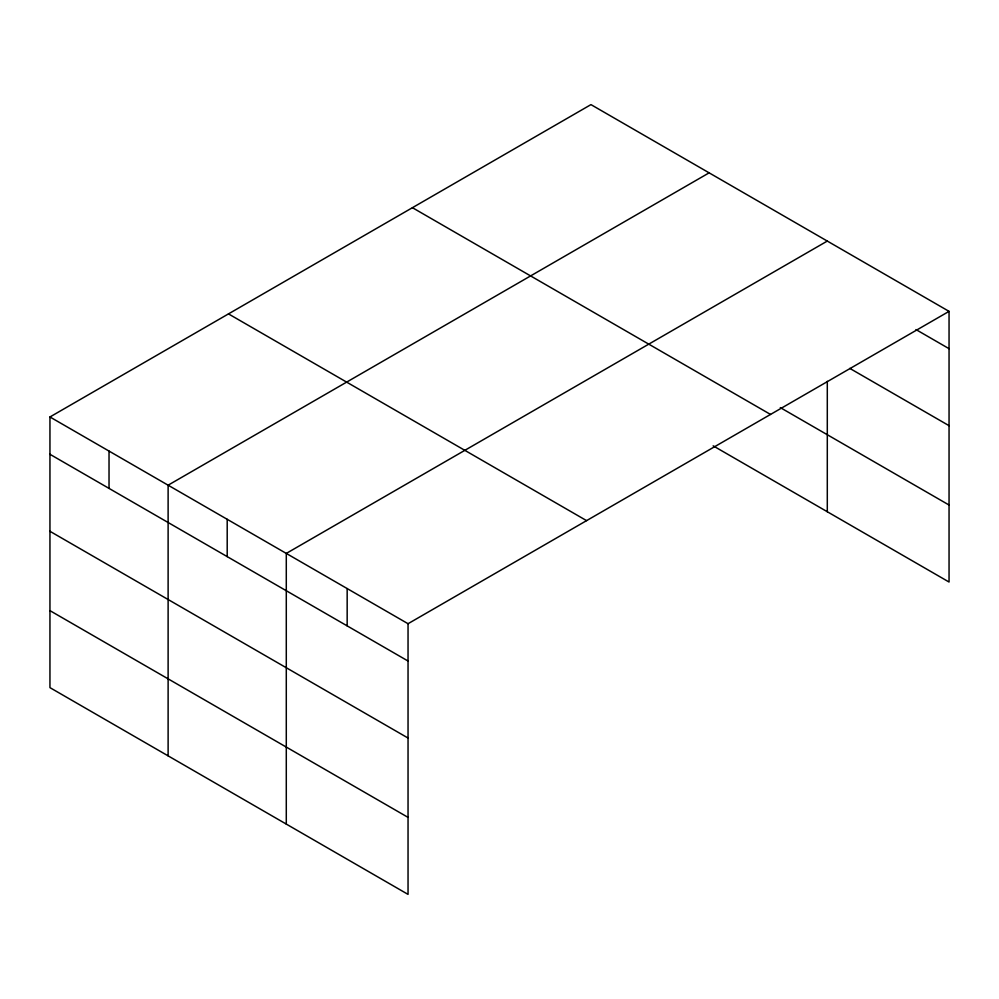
<?xml version="1.0" encoding="UTF-8"?>
<svg xmlns="http://www.w3.org/2000/svg" width="999" height="999" viewBox="0 0 999 999"><rect width="100%" height="100%" fill="white"/><g stroke="black" fill="none" stroke-linecap="round" stroke-linejoin="round"><path stroke-width="1.5" d="M49.95 416.97L408.042 623.713L408.042 894.38L49.95 687.637L49.95 416.97L590.958 104.62L949.05 311.363L949.05 582.03L713.161 445.841M709.128 172.839L168.119 485.189L168.119 755.868M827.297 241.071L286.288 553.421L286.288 824.088M408.042 623.713L949.05 311.363M915.971 329.57L949.05 348.676M849.799 368.381L949.05 425.674M780.306 407.592L949.05 505.019M412.425 207.692L770.516 414.435M228.484 313.898L586.575 520.629M49.95 454.283L408.042 661.026M49.95 531.293L408.042 738.036M49.95 610.639L408.042 817.369M827.297 381.331L827.297 511.738M347.165 588.561L347.165 625.874M227.198 519.305L227.198 556.618M109.028 451.086L109.028 488.399"/></g></svg>
